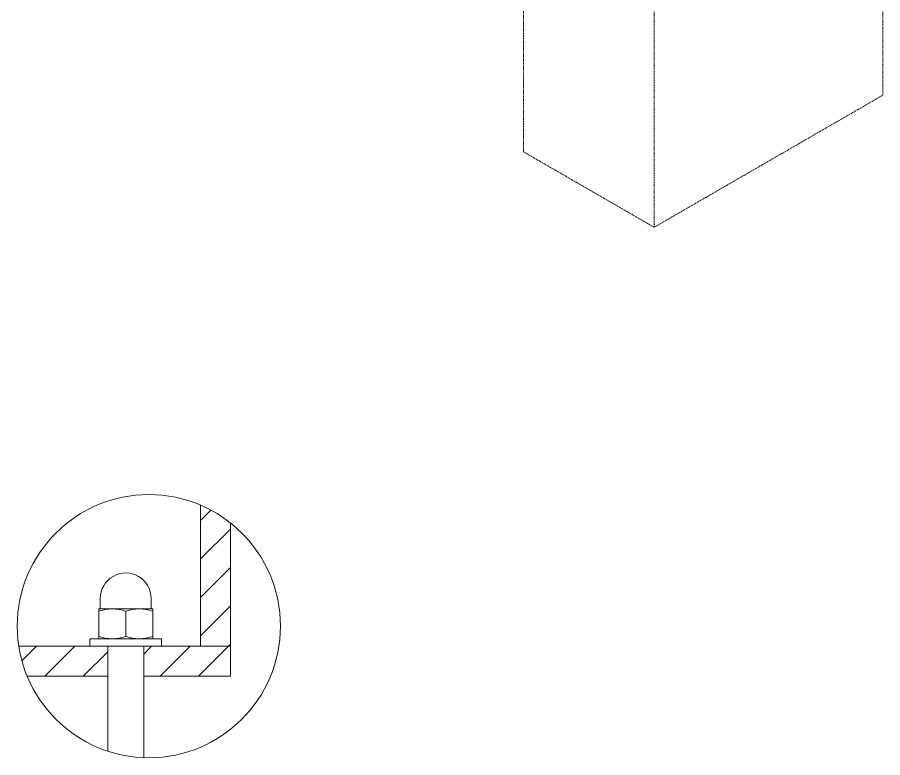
# Model space of a CAD drawing. Header units: millimetres. Extents: x -119 to 3638, y -51 to 1798.
# Drawn here: x 2661 to 3598, y 33 to 834 of the extents above; entities that cross this region are included whole.
import ezdxf

# ---------------------------------------------------------------- set-up
doc = ezdxf.new("R2010")
doc.units = ezdxf.units.MM
doc.linetypes.add('HIDDEN', pattern=[1.905, 1.27, -0.635])
doc.layers.add('ZANO_R', color=7, linetype='Continuous', lineweight=0)
doc.layers.add('ZANO_R_przerywana', color=7, linetype='HIDDEN', lineweight=0)

msp = doc.modelspace()

# ---------------------------------------------------------------- linework, layer by layer
at = {"layer": 'ZANO_R'}
for p, q in [((2859.61, 306.34), (2859.61, 153.5)), ((2859.61, 289.66), (2870.88, 300.93)), ((2892.02, 287.05), (2892.02, 153.5)), ((2859.61, 248.08), (2892.02, 280.49)), ((2859.61, 206.5), (2892.02, 238.91)), ((2751.03, 205.36), (2751.03, 194.83)), ((2806.13, 194.83), (2806.13, 205.36)), ((2859.61, 164.92), (2892.02, 197.33)), ((2749.41, 191.41), (2749.41, 194.02)), ((2764, 194.02), (2749.41, 194.02)), ((2749.41, 191.41), (2756.56, 193.3)), ((2749.41, 191.41), (2749.41, 164.21)), ((2756.56, 193.3), (2764, 194.02)), ((2793.17, 194.02), (2764, 194.02)), ((2778.58, 191.41), (2785.73, 193.3)), ((2778.58, 191.41), (2778.58, 164.21)), ((2785.73, 193.3), (2793.17, 194.02)), ((2807.75, 194.02), (2793.17, 194.02)), ((2807.75, 191.41), (2807.75, 194.02)), ((2807.75, 191.41), (2807.75, 164.21)), ((2739.69, 161.61), (2739.69, 153.5)), ((2817.48, 161.61), (2739.69, 161.61)), ((2749.41, 161.61), (2749.41, 164.21)), ((2771.44, 162.32), (2764, 161.61)), ((2778.58, 164.21), (2771.44, 162.32)), ((2800.61, 162.32), (2793.17, 161.61)), ((2807.75, 164.21), (2800.61, 162.32)), ((2807.75, 161.61), (2807.75, 164.21)), ((2817.48, 153.5), (2817.48, 161.61)), ((2662.85, 153.58), (2759.14, 153.5)), ((2666.21, 137.84), (2681.94, 153.57)), ((2691.04, 121.09), (2723.49, 153.54)), ((2817.48, 153.5), (2739.69, 153.5)), ((2759.14, 121.09), (2759.14, 153.5)), ((2759.14, 153.5), (2759.14, 40.04)), ((2798.03, 121.09), (2798.03, 153.5)), ((2798.03, 153.5), (2892.02, 153.5)), ((2798.03, 153.5), (2798.03, 33.02)), ((2798.03, 144.92), (2806.62, 153.5)), ((2815.79, 121.09), (2848.2, 153.5)), ((2857.37, 121.09), (2889.78, 153.5)), ((2892.02, 153.5), (2859.61, 153.5)), ((2889.78, 153.5), (2892.02, 155.75)), ((2732.62, 121.09), (2759.14, 147.6)), ((2759.14, 121.09), (2671.28, 121.09)), ((2892.02, 121.09), (2798.03, 121.09))]:
    msp.add_line(p, q, dxfattribs=at)
msp.add_lwpolyline([(2892.02, 153.5), (2892.02, 121.09)], dxfattribs=at)
at = {"layer": 'ZANO_R', "color": 1}
msp.add_circle((2803.62, 175.36), 142.45, dxfattribs=at)
at = {"layer": 'ZANO_R'}
for centre, radius, start, end in [((2778.58, 205.36), 27.55, 359.99973, 180.00027), ((2750.22, 194.83), 0.81, 270.00294, 359.99024), ((2763.62, 149.8), 44.22, 70.22696, 89.51677), ((2792.79, 149.8), 44.22, 70.22696, 89.51677), ((2806.94, 194.83), 0.81, 180.00976, 269.99706), ((2764.37, 205.82), 44.22, 250.22793, 269.51626), ((2793.54, 205.82), 44.22, 250.22793, 269.51626)]:
    msp.add_arc(centre, radius, start, end, dxfattribs=at)
at = {"layer": 'ZANO_R_przerywana'}
for p, q in [((3598.25, 750.08), (3598.25, 995.03)), ((3209.34, 688.84), (3209.34, 933.79)), ((3350.76, 607.19), (3350.76, 852.14)), ((3350.76, 607.19), (3598.25, 750.08)), ((3209.34, 688.84), (3350.76, 607.19))]:
    msp.add_line(p, q, dxfattribs=at)

doc.saveas('drawing.dxf')
